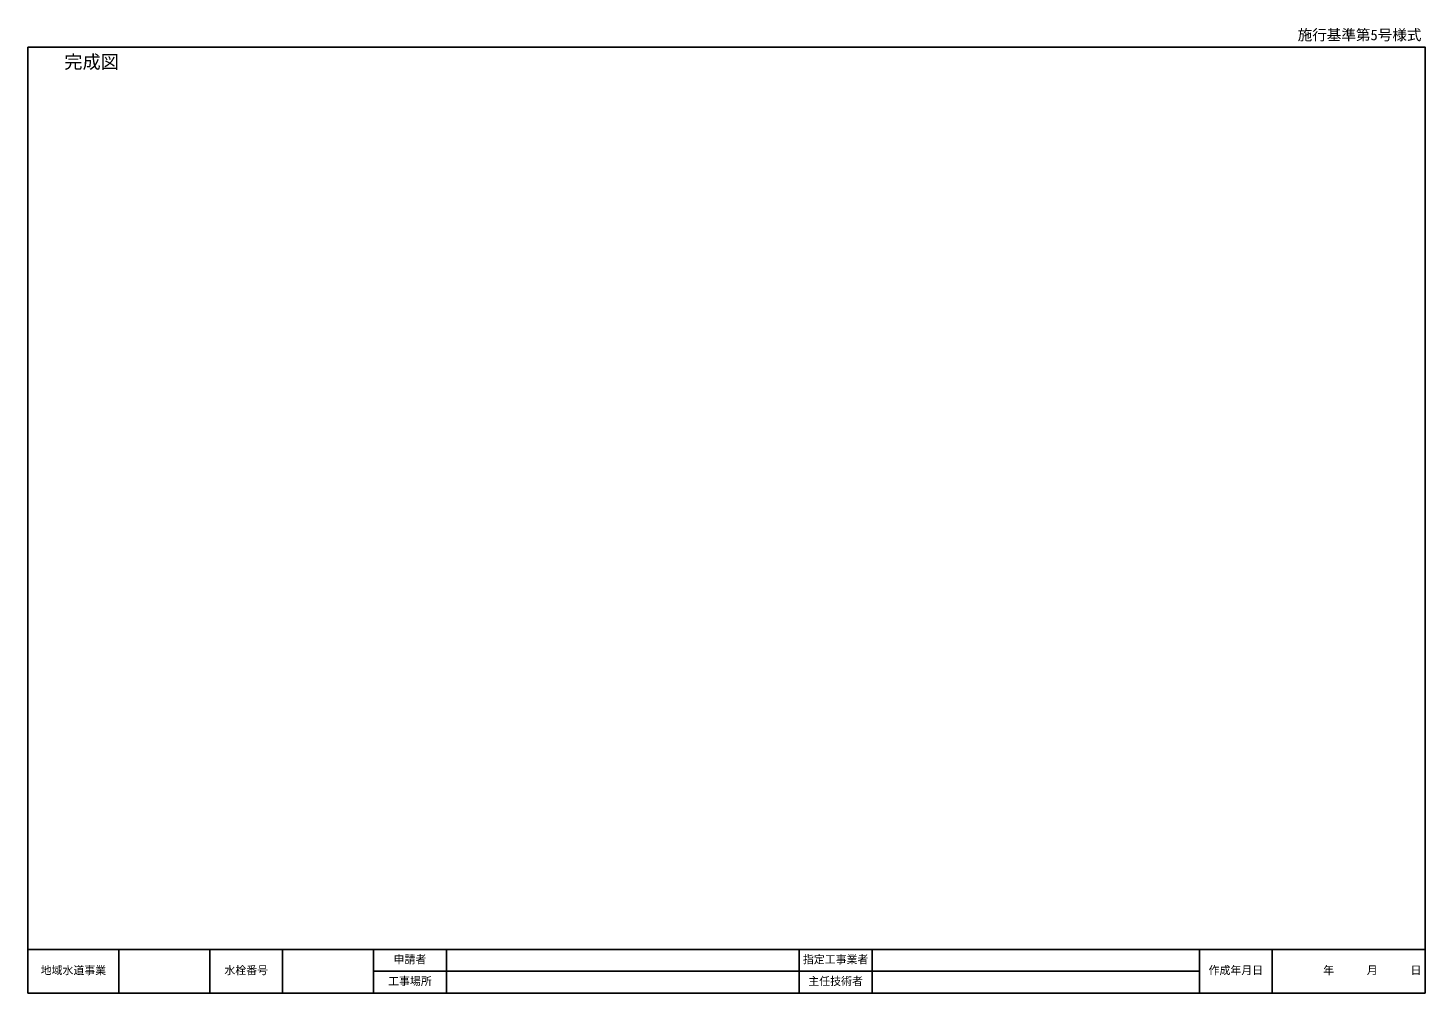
# Model space of a CAD drawing. Units: millimetres on the paper. Extents: x -192 to 192, y -130 to 135.
import ezdxf
from ezdxf.enums import TextEntityAlignment as Align

# ---------------------------------------------------------------- set-up
doc = ezdxf.new("R2010")
doc.units = ezdxf.units.MM
doc.layers.add('0-0', color=7, linetype='Continuous')
doc.styles.add('ＭＳ 明朝', font='')
doc.styles.get('ＭＳ 明朝').set_extended_font_data('MS Mincho')

msp = doc.modelspace()

# ---------------------------------------------------------------- linework, layer by layer
at = {"layer": '0-0'}
for p, q in [((-192, -130), (-192, 130)), ((-192, -118), (192, -118)), ((-167, -118), (-167, -130)), ((-142, -118), (-142, -130)), ((-122, -118), (-122, -130)), ((-97, -118), (-97, -130)), ((-77, -118), (-77, -130)), ((20, -130), (20, -118)), ((40, -130), (40, -118)), ((130, -130), (130, -118)), ((150, -130), (150, -118)), ((-97, -124), (130, -124)), ((192, -130), (-192, -130))]:
    msp.add_line(p, q, dxfattribs=at)
msp.add_lwpolyline([(-192, 130), (192, 130), (192, -130)], dxfattribs=at)

# ---------------------------------------------------------------- texts
at = {"layer": '0-0', "style": 'ＭＳ 明朝'}
for s, height, p in [('施行基準第5号様式', 2.933, (157, 131)), ('完成図', 3.666, (-182, 123)), ('地域水道事業', 2.199, (-188.5, -125.5)), ('水栓番号', 2.199, (-138, -125.5)), ('申請者', 2.199, (-91.5, -122.5)), ('指定工事業者', 2.199, (21, -122.5)), ('作成年月日', 2.199, (132.5, -125.5)), ('年\u3000\u3000\u3000月\u3000\u3000\u3000日', 2.199, (164, -125.5)), ('工事場所', 2.199, (-93, -128.5)), ('主任技術者', 2.199, (22.5, -128.5))]:
    msp.add_text(s, height=height, dxfattribs=at).set_placement(p, align=Align.BOTTOM_LEFT)

doc.saveas('drawing.dxf')
